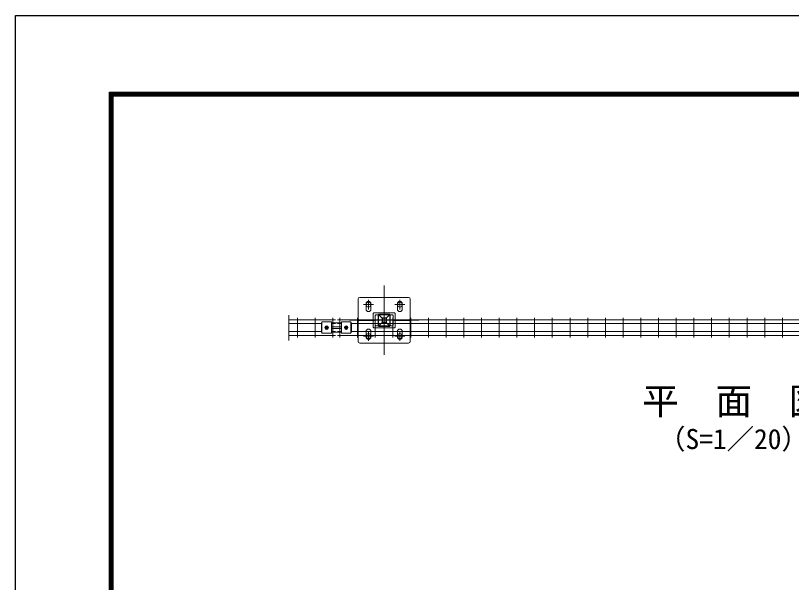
# Model space of a CAD drawing. Units: millimetres, scale not verified. Extents: x -4200 to 4200, y -2970 to 2970.
# Drawn here: x -4200 to -1974, y 1345 to 2970 of the extents above; entities that cross this region are included whole.
import ezdxf
from ezdxf.enums import TextEntityAlignment as Align

# ---------------------------------------------------------------- set-up
doc = ezdxf.new("R2010")
doc.units = ezdxf.units.MM
doc.header["$LTSCALE"] = 10
doc.linetypes.add('USER1', pattern=[50.8, 31.75, -6.35, 6.35, -6.35])
for name, color, linetype, lineweight in [('0-0_D-TTL', 7, 'Continuous', 25), ('0-3_D-BMK', 2, 'USER1', 13), ('0-4_D-STR3', 3, 'Continuous', 13), ('0-5_D-STR-DIM', 7, 'Continuous', 13), ('0-6_D-STR1', 1, 'Continuous', 25), ('0-7_D-STR2', 7, 'Continuous', 13)]:
    doc.layers.add(name, color=color, linetype=linetype, lineweight=lineweight)
doc.layers.add('0-1_D-TTL-TXT', color=7, linetype='Continuous')
doc.styles.add('ＭＳ ゴシック', font='')
doc.styles.get('ＭＳ ゴシック').set_extended_font_data('MS Gothic')

# ---------------------------------------------------------------- blocks, each defined once
blk = doc.blocks.new('ベースプレート部品\u3000平面図')
at = {"layer": '0-4_D-STR3'}
for p, q in [((-8038.24, 53419.08), (-8038.24, 52869.08)), ((-6588.24, 53469.08), (-7988.24, 53469.08)), ((-6538.24, 52869.08), (-6538.24, 53419.08)), ((-7808.25, 53134.08), (-7808.25, 53289.08)), ((-7668.25, 53134.08), (-7668.25, 53289.08)), ((-6908.25, 53134.08), (-6908.25, 53289.08)), ((-6768.25, 53134.08), (-6768.25, 53289.08)), ((-7603.25, 52819.08), (-7603.25, 53009.08)), ((-6993.25, 53029.08), (-7583.25, 53029.08)), ((-7053.25, 52969.08), (-7523.25, 52969.08)), ((-6973.25, 53009.08), (-6973.25, 52819.08)), ((-7988.24, 52819.08), (-7542.4, 52819.08)), ((-7543.25, 52819.08), (-7543.25, 52949.08)), ((-7033.25, 52819.08), (-7033.25, 52949.08)), ((-7032.4, 52819.08), (-6588.24, 52819.08))]:
    blk.add_line(p, q, dxfattribs=at)
for centre, radius, start, end in [((-7988.24, 53419.08), 50, 90, 180), ((-6588.24, 53419.08), 50, 0, 90), ((-7738.25, 53289.08), 70, 0, 180), ((-6838.25, 53289.08), 70, 0, 180), ((-7738.25, 53134.08), 70, 180, 0), ((-7583.25, 53009.08), 20, 90, 180), ((-7523.25, 52949.08), 20, 90, 180), ((-7053.25, 52949.08), 20, 0, 90), ((-6993.25, 53009.08), 20, 0, 90), ((-6838.25, 53134.08), 70, 180, 0), ((-7988.24, 52869.08), 50, 180, 270), ((-6588.24, 52869.08), 50, 270, 0)]:
    blk.add_arc(centre, radius, start, end, dxfattribs=at)

msp = doc.modelspace()

# ---------------------------------------------------------------- linework, layer by layer
at = {"layer": '0-0_D-TTL', "color": 2}
msp.add_lwpolyline([(-4199.62, 2970), (4200.38, 2970), (4200.38, -2970), (-4199.62, -2970)], close=True, dxfattribs=at)
at = {"layer": '0-0_D-TTL'}
for points in [[(-3929.62, 2750), (3930.38, 2750), (3930.38, -2750), (-3929.62, -2750)], [(-3927.12, 2747.5), (3927.88, 2747.5), (3927.88, -2747.5), (-3927.12, -2747.5)], [(-3924.62, 2745), (3925.38, 2745), (3925.38, -2745), (-3924.62, -2745)], [(-3922.12, 2742.5), (3922.88, 2742.5), (3922.88, -2742.5), (-3922.12, -2742.5)], [(-3919.62, 2740), (3920.38, 2740), (3920.38, -2740), (-3919.62, -2740)]]:
    msp.add_lwpolyline(points, close=True, dxfattribs=at)
at = {"layer": '0-3_D-BMK'}
for p, q in [((-3142.35, 2195.8), (-3142.35, 1997.2)), ((-3201.35, 2141.5), (-3173.35, 2141.5)), ((-3187.35, 2155.5), (-3187.35, 2127.5)), ((-3111.35, 2141.5), (-3083.35, 2141.5)), ((-3097.35, 2155.5), (-3097.35, 2127.5)), ((-3241.65, 2096.5), (-3043.06, 2096.5)), ((-3201.35, 2051.5), (-3173.35, 2051.5)), ((-3187.35, 2037.5), (-3187.35, 2065.5)), ((-3111.35, 2051.5), (-3083.35, 2051.5)), ((-3097.35, 2037.5), (-3097.35, 2065.5))]:
    msp.add_line(p, q, dxfattribs=at)
at = {"layer": '0-4_D-STR3'}
for p, q in [((-3322.31, 2089.1), (-3322.31, 2062.1)), ((-3320.81, 2089.1), (-3322.31, 2089.1)), ((-3320.81, 2091.68), (-3293.81, 2091.68)), ((-3320.81, 2091.68), (-3320.81, 2059.52)), ((-3309.86, 2080.01), (-3312.41, 2075.6)), ((-3309.86, 2071.19), (-3312.41, 2075.6)), ((-3310.14, 2077.72), (-3308.72, 2076.31)), ((-3310.14, 2073.48), (-3308.72, 2074.89)), ((-3304.76, 2080.01), (-3309.86, 2080.01)), ((-3304.76, 2071.19), (-3309.86, 2071.19)), ((-3309.43, 2078.43), (-3308.02, 2077.01)), ((-3309.43, 2072.77), (-3308.02, 2074.19)), ((-3305.19, 2078.43), (-3306.6, 2077.01)), ((-3305.19, 2072.77), (-3306.6, 2074.19)), ((-3304.48, 2077.72), (-3305.9, 2076.31)), ((-3304.48, 2073.48), (-3305.9, 2074.89)), ((-3304.76, 2080.01), (-3302.21, 2075.6)), ((-3304.76, 2071.19), (-3302.21, 2075.6)), ((-3293.81, 2091.68), (-3293.81, 2059.52)), ((-3264.81, 2089.1), (-3293.81, 2089.1)), ((-3292.81, 2078.1), (-3265.81, 2078.1)), ((-3292.81, 2073.1), (-3265.81, 2073.1)), ((-3264.81, 2091.68), (-3264.81, 2059.52)), ((-3264.81, 2091.68), (-3237.81, 2091.68)), ((-3253.86, 2080.01), (-3256.41, 2075.6)), ((-3253.86, 2071.19), (-3256.41, 2075.6)), ((-3254.14, 2077.72), (-3252.72, 2076.31)), ((-3254.14, 2073.48), (-3252.72, 2074.89)), ((-3248.76, 2080.01), (-3253.86, 2080.01)), ((-3248.76, 2071.19), (-3253.86, 2071.19)), ((-3253.43, 2078.43), (-3252.02, 2077.01)), ((-3253.43, 2072.77), (-3252.02, 2074.19)), ((-3249.19, 2078.43), (-3250.6, 2077.01)), ((-3249.19, 2072.77), (-3250.6, 2074.19)), ((-3248.48, 2077.72), (-3249.9, 2076.31)), ((-3248.48, 2073.48), (-3249.9, 2074.89)), ((-3248.76, 2080.01), (-3246.21, 2075.6)), ((-3248.76, 2071.19), (-3246.21, 2075.6)), ((-3237.81, 2091.68), (-3237.81, 2059.52)), ((-3236.31, 2089.1), (-3237.81, 2089.1)), ((-3236.31, 2062.1), (-3236.31, 2089.1)), ((-3322.31, 2062.1), (-3320.81, 2062.1)), ((-3320.81, 2059.52), (-3293.81, 2059.52)), ((-3293.81, 2062.1), (-3264.81, 2062.1)), ((-3264.81, 2059.52), (-3237.81, 2059.52)), ((-3237.81, 2062.1), (-3236.31, 2062.1))]:
    msp.add_line(p, q, dxfattribs=at)
for centre, radius in [((-3187.35, 2141.5), 7), ((-3097.35, 2141.5), 7), ((-3307.31, 2075.6), 4.41), ((-3251.31, 2075.6), 4.41), ((-3187.35, 2051.5), 7), ((-3097.35, 2051.5), 7)]:
    msp.add_circle(centre, radius, dxfattribs=at)
for centre, radius, start, end in [((-3309.79, 2078.07), 0.5, 44.99953, 224.99952), ((-3309.79, 2073.12), 0.5, 135, 314.99998), ((-3307.31, 2076.85), 3.75, 57.53826, 122.46174), ((-3307.31, 2074.35), 3.75, 237.53826, 302.46174), ((-3309.43, 2075.6), 1, 314.99999, 45), ((-3307.31, 2077.72), 1, 225.00001, 314.99999), ((-3307.31, 2073.48), 1, 45, 135), ((-3305.19, 2075.6), 1, 135, 225.00001), ((-3304.84, 2078.07), 0.5, 315, 135), ((-3304.84, 2073.12), 0.5, 225.00001, 44.99999), ((-3292.81, 2075.6), 2.5, 90, 113.57818), ((-3292.81, 2075.6), 2.5, 246.42182, 270), ((-3265.81, 2075.6), 2.5, 66.42182, 90), ((-3265.81, 2075.6), 2.5, 270, 293.57818), ((-3253.79, 2078.07), 0.5, 44.99953, 224.99952), ((-3253.79, 2073.12), 0.5, 135, 314.99998), ((-3251.31, 2076.85), 3.75, 57.53826, 122.46174), ((-3251.31, 2074.35), 3.75, 237.53826, 302.46174), ((-3253.43, 2075.6), 1, 314.99999, 45), ((-3251.31, 2077.72), 1, 225.00001, 314.99999), ((-3251.31, 2073.48), 1, 45, 135), ((-3249.19, 2075.6), 1, 135, 225.00001), ((-3248.84, 2078.07), 0.5, 315, 135), ((-3248.84, 2073.12), 0.5, 225.00001, 44.99999)]:
    msp.add_arc(centre, radius, start, end, dxfattribs=at)
at = {"layer": '0-5_D-STR-DIM'}
msp.add_line((-3415.87, 2111.29), (-3415.87, 2039.09), dxfattribs=at)
at = {"layer": '0-6_D-STR1'}
for p, q in [((-3125.85, 2113), (-3158.85, 2113)), ((-3148.35, 2102.5), (-3158.85, 2113)), ((-3158.85, 2080), (-3158.85, 2113)), ((-3136.35, 2102.5), (-3125.85, 2113)), ((-3125.85, 2113), (-3125.85, 2080)), ((-3148.35, 2090.5), (-3158.85, 2080)), ((-3158.85, 2080), (-3125.85, 2080)), ((-3125.85, 2080), (-3136.35, 2090.5))]:
    msp.add_line(p, q, dxfattribs=at)
for points in [[(-3136.35, 2102.5), (-3148.35, 2102.5), (-3148.35, 2090.5)], [(-3136.35, 2102.5), (-3136.35, 2090.5), (-3148.35, 2090.5)]]:
    msp.add_lwpolyline(points, dxfattribs=at)
at = {"layer": '0-7_D-STR2'}
for p, q in [((-3415.87, 2098.2), (-3282.31, 2098.2)), ((-3390.82, 2103.6), (-3390.82, 2047.6)), ((-3340.06, 2103.6), (-3340.06, 2047.6)), ((-3289.29, 2103.6), (-3289.29, 2047.6)), ((-3276.31, 2098.2), (-1282.31, 2098.2)), ((-3269.34, 2103.6), (-3269.34, 2047.6)), ((-3218.57, 2103.6), (-3218.57, 2047.6)), ((-3167.8, 2103.6), (-3167.8, 2047.6)), ((-3117.03, 2103.6), (-3117.03, 2047.6)), ((-3066.26, 2103.6), (-3066.26, 2047.6)), ((-3015.49, 2103.6), (-3015.49, 2047.6)), ((-2964.72, 2103.6), (-2964.72, 2047.6)), ((-2913.95, 2103.6), (-2913.95, 2047.6)), ((-2863.18, 2103.6), (-2863.18, 2047.6)), ((-2812.41, 2103.6), (-2812.41, 2047.6)), ((-2761.64, 2103.6), (-2761.64, 2047.6)), ((-2710.87, 2103.6), (-2710.87, 2047.6)), ((-2660.1, 2103.6), (-2660.1, 2047.6)), ((-2609.34, 2103.6), (-2609.34, 2047.6)), ((-2558.57, 2103.6), (-2558.57, 2047.6)), ((-2507.8, 2103.6), (-2507.8, 2047.6)), ((-2457.03, 2103.6), (-2457.03, 2047.6)), ((-2406.26, 2103.6), (-2406.26, 2047.6)), ((-2355.49, 2103.6), (-2355.49, 2047.6)), ((-2304.72, 2103.6), (-2304.72, 2047.6)), ((-2253.95, 2103.6), (-2253.95, 2047.6)), ((-2203.18, 2103.6), (-2203.18, 2047.6)), ((-2152.41, 2103.6), (-2152.41, 2047.6)), ((-2101.64, 2103.6), (-2101.64, 2047.6)), ((-2050.87, 2103.6), (-2050.87, 2047.6)), ((-2000.1, 2103.6), (-2000.1, 2047.6)), ((-3415.87, 2086.9), (-3320.81, 2086.9)), ((-3293.81, 2086.9), (-3282.31, 2086.9)), ((-3276.31, 2086.9), (-3264.81, 2086.9)), ((-3237.81, 2086.9), (-1282.31, 2086.9)), ((-3415.87, 2064.3), (-3320.81, 2064.3)), ((-3415.87, 2053), (-3282.31, 2053)), ((-3293.81, 2064.3), (-3282.31, 2064.3)), ((-3276.31, 2064.3), (-3264.81, 2064.3)), ((-3276.31, 2053), (-1282.31, 2053)), ((-3237.81, 2064.3), (-1282.31, 2064.3))]:
    msp.add_line(p, q, dxfattribs=at)

# ---------------------------------------------------------------- block references
at = {"layer": '0-4_D-STR3', "xscale": 0.1, "yscale": 0.1}
msp.add_blockref('ベースプレート部品\u3000平面図', (-2413.53, -3184.91), dxfattribs=at)
at = {"layer": '0-4_D-STR3', "xscale": -0.1, "yscale": 0.1, "rotation": 180}
msp.add_blockref('ベースプレート部品\u3000平面図', (-2413.53, 7377.91), dxfattribs=at)

# ---------------------------------------------------------------- texts
at = {"layer": '0-1_D-TTL-TXT', "style": 'ＭＳ ゴシック'}
for s, height, p in [('平\u3000面\u3000図', 76.98, (-2402.25, 1803.3)), ('（S=1／20）', 57.7, (-2356.77, 1710.11))]:
    msp.add_text(s, height=height, dxfattribs=at).set_placement(p, align=Align.BOTTOM_LEFT)

doc.saveas('drawing.dxf')
